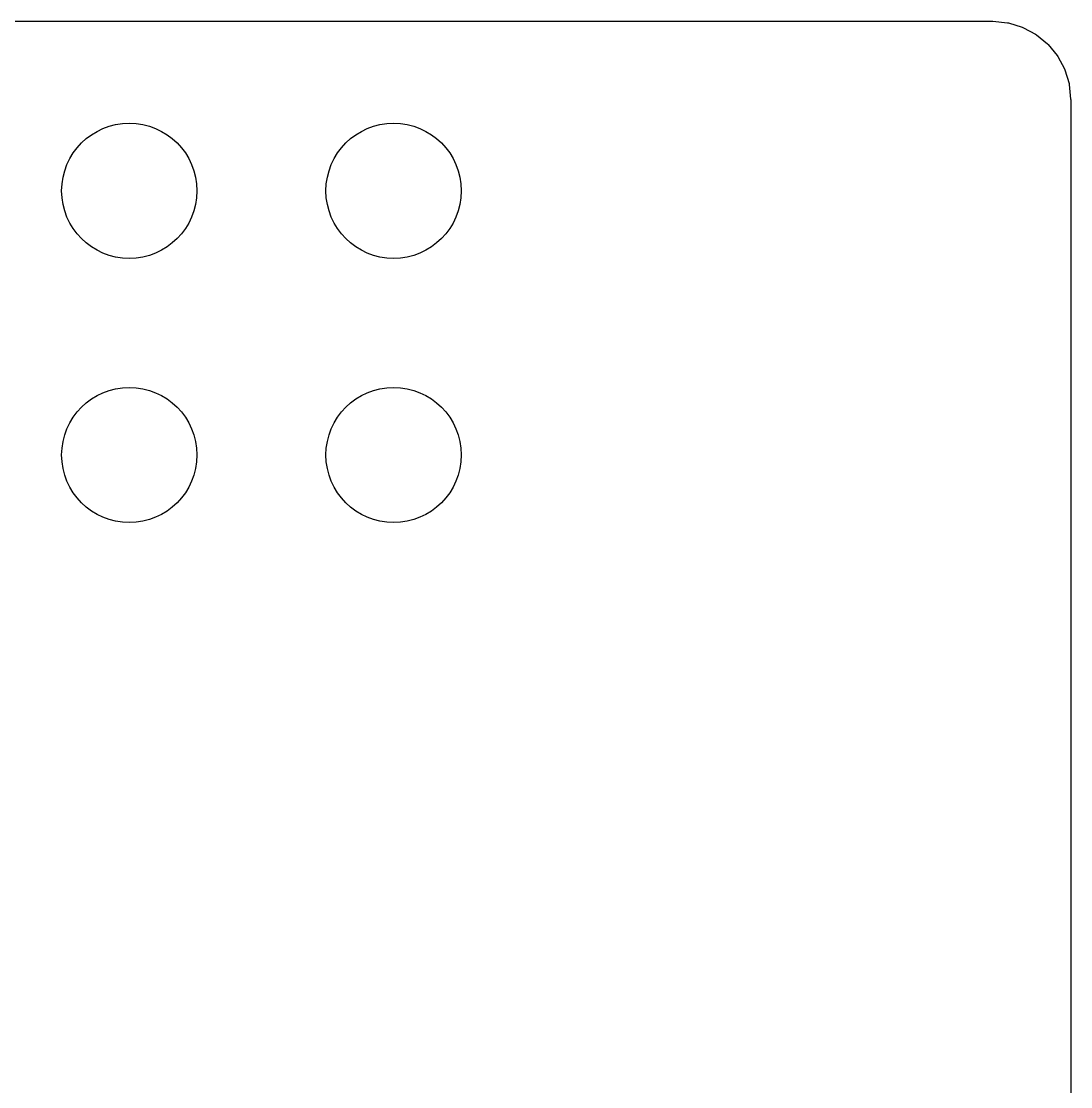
# Model space of a CAD drawing. Extents: x 114.9 to 199.6, y -137.1 to -76.7.
# Drawn here: x 189.5 to 199.58, y -86.89 to -76.65 of the extents above; entities that cross this region are included whole.
import ezdxf

# ---------------------------------------------------------------- set-up
doc = ezdxf.new("R2010")
doc.units = 0
doc.layers.add('BLACK', color=7, linetype='CONTINUOUS')

msp = doc.modelspace()

# ---------------------------------------------------------------- linework, layer by layer
at = {"layer": 'BLACK', "linetype": 'CONTINUOUS'}
for p, q in [((115.67417, -76.6505), (198.78583, -76.6505)), ((198.78583, -76.6505), (198.827593, -76.6505)), ((198.827593, -76.6505), (198.832396, -76.650736)), ((198.832396, -76.650736), (198.971417, -76.664428)), ((198.971417, -76.664428), (198.980839, -76.666302)), ((198.980839, -76.666302), (199.112205, -76.706151)), ((199.112205, -76.706151), (199.121072, -76.709824)), ((199.121072, -76.709824), (199.186123, -76.744595)), ((199.186123, -76.744595), (199.242144, -76.774539)), ((199.242144, -76.774539), (199.25013, -76.779875)), ((199.25013, -76.779875), (199.356245, -76.866961)), ((199.356245, -76.866961), (199.363038, -76.873754)), ((199.363038, -76.873754), (199.450124, -76.979869)), ((199.450124, -76.979869), (199.45546, -76.987855)), ((199.45546, -76.987855), (199.520173, -77.108923)), ((199.520173, -77.108923), (199.523849, -77.117798)), ((199.523849, -77.117798), (199.563697, -77.249161)), ((199.563697, -77.249161), (199.565571, -77.258582)), ((199.565571, -77.258582), (199.579264, -77.397603)), ((199.579264, -77.397603), (199.5795, -77.402406)), ((199.5795, -77.402406), (199.5795, -130.397593))]:
    msp.add_line(p, q, dxfattribs=at)
at = {"layer": 'BLACK'}
for centre in [(190.533, -78.28), (193.073, -78.28), (190.533, -80.82), (193.073, -80.82)]:
    msp.add_circle(centre, 0.65, dxfattribs=at)
at = {"layer": 'WHITE'}
for centre in [(190.533, -78.28), (193.073, -78.28), (190.533, -80.82), (193.073, -80.82)]:
    msp.add_circle(centre, 0.65, dxfattribs=at)

doc.saveas('drawing.dxf')
